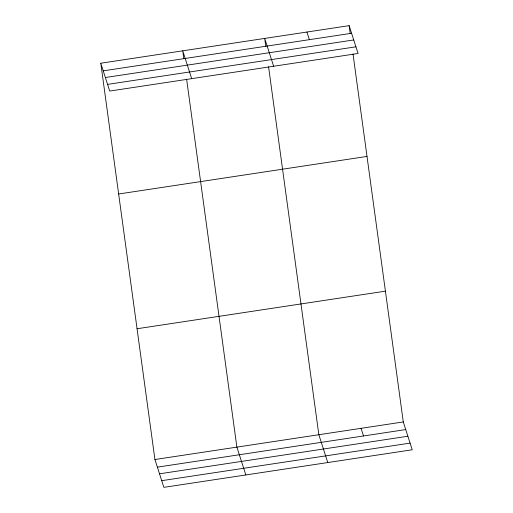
<?xml version="1.0" encoding="UTF-8"?>
<svg xmlns="http://www.w3.org/2000/svg" width="513" height="513" viewBox="0 0 513 513"><rect width="100%" height="100%" fill="white"/><g stroke="black" fill="none" stroke-linecap="round" stroke-linejoin="round"><path stroke-width="0.77" d="M100.779 63.221L349.141 25.65L358.074 53.48L109.711 91.058L100.779 63.221L154.926 459.52L163.859 487.35L412.221 449.779L403.289 421.942L353.015 54.012M103.228 70.852L351.591 33.281M105.364 77.521L353.733 39.95M107.57 84.388L355.939 46.818M118.644 193.997L367.007 156.427M137.054 328.743L385.417 291.166M154.926 459.52L403.289 421.942M157.376 467.151L405.738 429.58M159.517 473.813L407.88 436.242M161.717 480.681L410.086 443.11M306.915 32.037L309.371 39.668M273.634 66.254L264.695 38.424L265.772 46.305M361.069 428.329L363.518 435.967M327.781 462.553L318.842 434.723L268.568 66.786M191.67 78.656L182.737 50.825L183.814 58.7M245.823 474.948L236.884 447.118L186.61 79.188M349.141 25.65L350.219 33.531"/></g></svg>
